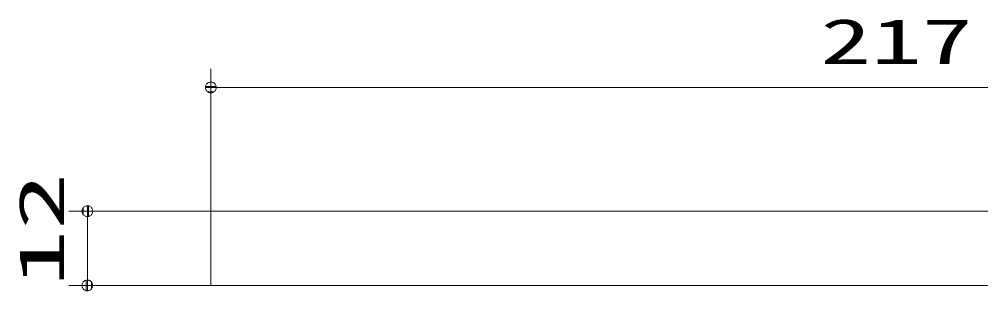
# Model space of a CAD drawing. Units: millimetres on the paper. Extents: x -305 to 305, y -152 to 152.
# Drawn here: x -253.6 to -201.7, y -106.3 to -91.7 of the extents above; entities that cross this region are included whole.
import ezdxf
from ezdxf.enums import TextEntityAlignment as Align

# ---------------------------------------------------------------- set-up
doc = ezdxf.new("R2010")
doc.units = ezdxf.units.MM
doc.layers.add('0-1_TV', color=7, linetype='Continuous', lineweight=9)
doc.layers.add('0-3_0', color=7, linetype='Continuous', lineweight=9)
doc.styles.add('ＭＳ ゴシック', font='')
doc.styles.get('ＭＳ ゴシック').set_extended_font_data('MS Gothic')

# ---------------------------------------------------------------- blocks, each defined once
blk = doc.blocks.new('_DOTSMALL')
at = {"layer": '0-3_0'}
for p, q in [((0.0746, 0.1), (-0.0746, 0.1)), ((0.1223, -0.0248), (-0.1223, -0.0248))]:
    blk.add_line(p, q, dxfattribs=at)
for points in [[(0.125, 0), (0.124, 0.0157), (0.1211, 0.0311), (0.1162, 0.046), (0.1095, 0.0602), (0.1011, 0.0735), (0.0911, 0.0856), (0.0797, 0.0963), (0.067, 0.1055), (0.0532, 0.1131), (0.0386, 0.1189), (0.0234, 0.1228), (0.0078, 0.1248), (-0.0078, 0.1248), (-0.0234, 0.1228), (-0.0386, 0.1189), (-0.0532, 0.1131), (-0.067, 0.1055), (-0.0797, 0.0963), (-0.0911, 0.0856), (-0.1011, 0.0735), (-0.1095, 0.0602), (-0.1162, 0.046), (-0.1211, 0.0311), (-0.124, 0.0157), (-0.125, 0), (0, 0)], [(-0.125, 0), (-0.124, -0.0157), (-0.1211, -0.0311), (-0.1162, -0.046), (-0.1095, -0.0602), (-0.1011, -0.0735), (-0.0911, -0.0856), (-0.0797, -0.0963), (-0.067, -0.1055), (-0.0532, -0.1131), (-0.0386, -0.1189), (-0.0234, -0.1228), (-0.0078, -0.1248), (0.0078, -0.1248), (0.0234, -0.1228), (0.0386, -0.1189), (0.0532, -0.1131), (0.067, -0.1055), (0.0797, -0.0963), (0.0911, -0.0856), (0.1011, -0.0735), (0.1095, -0.0602), (0.1162, -0.046), (0.1211, -0.0311), (0.124, -0.0157), (0.125, 0), (0, 0)]]:
    blk.add_lwpolyline(points, close=True, dxfattribs=at)

msp = doc.modelspace()

# ---------------------------------------------------------------- linework, layer by layer
at = {"layer": '0-1_TV'}
for p, q in [((-243.305, -102.033), (-243.305, -94.367)), ((-243.305, -95.367), (-170.972, -95.367)), ((-243.305, -102.033), (-250.972, -102.033)), ((-249.972, -106.034), (-249.972, -102.033)), ((-243.305, -102.033), (-172.187, -102.033)), ((-243.305, -106.034), (-243.305, -102.033)), ((-243.305, -106.034), (-250.972, -106.034)), ((-177.029, -106.034), (-243.305, -106.034))]:
    msp.add_line(p, q, dxfattribs=at)
for centre, start, end in [((-243.305, -102.033), 90, 270), ((-243.305, -102.033), 0, 180), ((-243.305, -106.034), 90, 270), ((-243.305, -106.034), 180, 0)]:
    msp.add_arc(centre, 0.0003, start, end, dxfattribs=at)

# ---------------------------------------------------------------- block references
at = {"layer": '0-1_TV', "xscale": 2.32, "yscale": 2.32}
for p, rotation in [((-243.305, -95.367), 180), ((-249.972, -102.033), 90), ((-249.972, -106.034), 270)]:
    msp.add_blockref('_DOTSMALL', p, dxfattribs=dict(at, rotation=rotation))

# ---------------------------------------------------------------- texts
at = {"layer": '0-1_TV', "style": 'ＭＳ ゴシック', "width": 1.65}
msp.add_text('217', height=2.441, dxfattribs=at).set_placement((-210.398, -94.837), align=Align.BOTTOM_LEFT)
at = {"layer": '0-1_TV', "style": 'ＭＳ ゴシック', "width": 1.85}
msp.add_text('12', height=2.441, rotation=90, dxfattribs=at).set_placement((-250.502, -106.115), align=Align.BOTTOM_LEFT)

doc.saveas('drawing.dxf')
